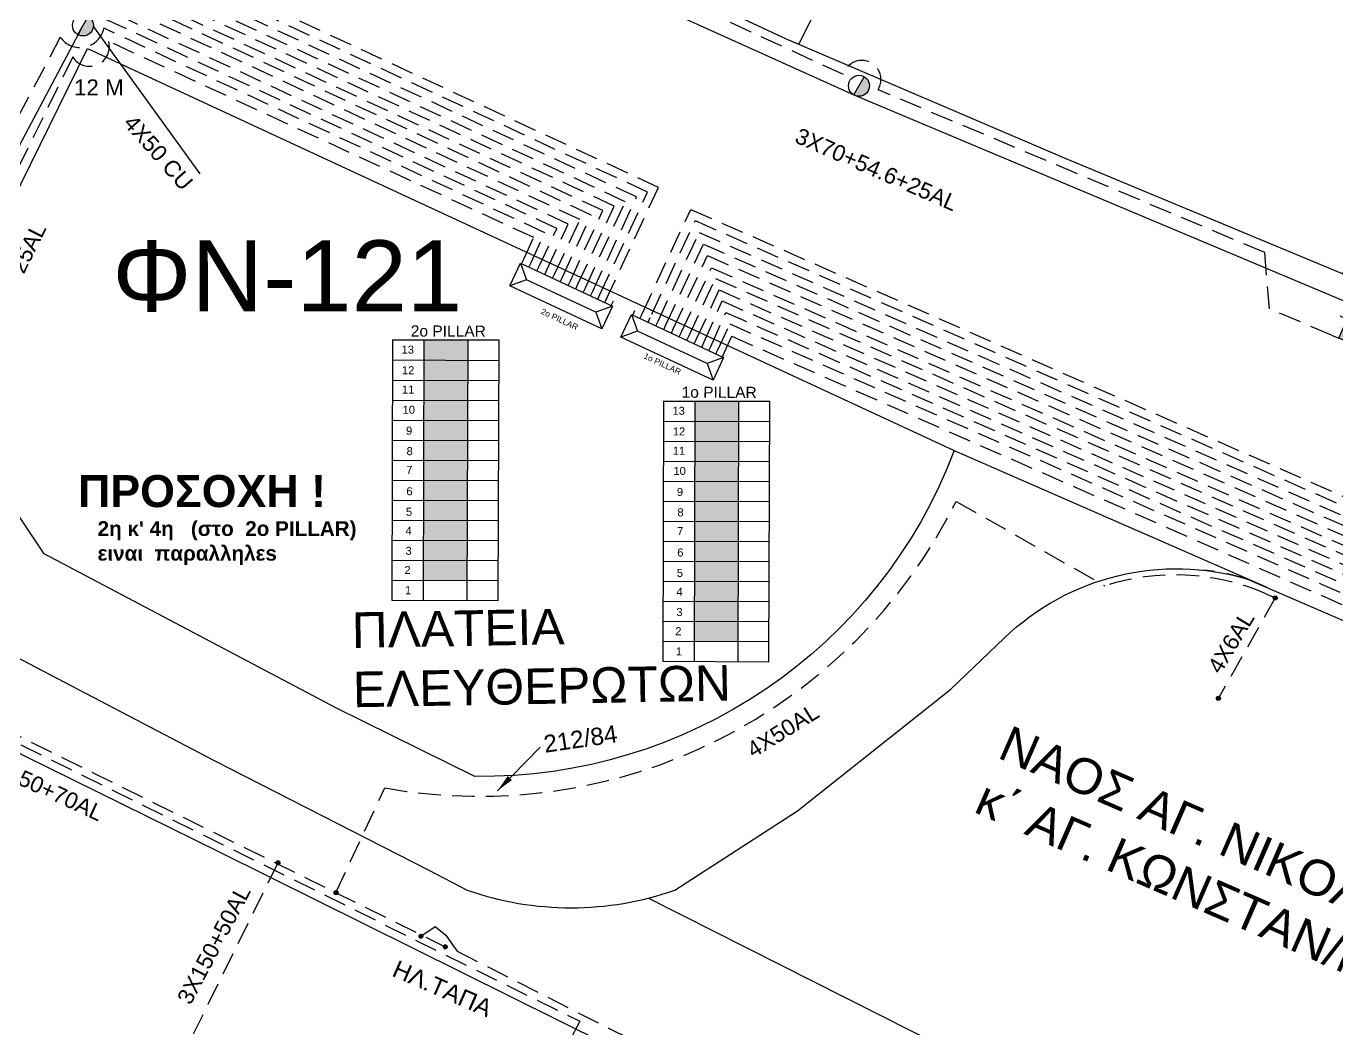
# Model space of a CAD drawing. Header units: millimetres. Extents: x 907 to 2022, y 699 to 1220.
# Drawn here: x 1501.6 to 1575.3, y 1031.4 to 1087.8 of the extents above; entities that cross this region are included whole.
import ezdxf
from ezdxf.enums import TextEntityAlignment as Align

# ---------------------------------------------------------------- set-up
doc = ezdxf.new("R2010")
doc.units = ezdxf.units.MM
doc.linetypes.add('DASHED', pattern=[19.05, 12.7, -6.35])
for name, color, linetype in [('Link Box 4 Διευθύνσεων', 7, 'Continuous'), ('Άγνωστα', 7, 'Continuous'), ('Ασφαλειοκιßώτια Χ.Τ 13 αναχωρήσεων', 7, 'Continuous'), ('Επιγραφές - Σχήματα', 7, 'Continuous'), ('Καλώδια ΧΤ   3x150+50AL', 7, 'DASHED'), ('Καλώδια ΧΤ   3x150AL+50XLPE', 7, 'DASHED'), ('Καλώδια ΧΤ   4x50CU', 7, 'DASHED'), ('Στύλος ΦΜ', 7, 'Continuous'), ('Στύλος ΦΜ @ 1', 7, 'Continuous'), ('Συνδέσεις', 7, 'Continuous'), ('Συνεστραμμένα ΧΤ   3x70+54.6+25 AL', 7, 'SYN_LINE'), ('Υποσταθμός πόλεως', 7, 'Continuous'), ('Υπόβαθρο ΔΕΗ', 7, 'Continuous'), ('Υπόγεια καλώδια Δικτύου ΧΤ και Παρ. ΧΤ - 3X150+70 AL', 7, 'DASHED'), ('Υπόγεια καλώδια Παροχών ΧΤ   4x50AL', 7, 'DASHED'), ('Υπόγεια καλώδια Παροχών ΧΤ   4x6', 7, 'DASHED')]:
    doc.layers.add(name, color=color, linetype=linetype)
doc.styles.add('arial', font='arial.ttf')
doc.styles.get("Standard").update_dxf_attribs({"font": 'arial.ttf'})
doc.linetypes.add('SYN_LINE', pattern='A,0.5,-0.0001,["/\\/\\/\\/",Standard,S=0.1,R=0,X=0,Y=-0.05],-0.25', length=0.7501)
doc.dimstyles.new('ISO-25', dxfattribs={"dimtxt": 2.5, "dimasz": 2.5, "dimexe": 1.25, "dimexo": 0.625, "dimtad": 1, "dimtxsty": 'Standard', "dimcen": 2.5, "dimadec": 0, "dimazin": 0, "dimtfac": 1, "dimtmove": 0, "dimatfit": 3, "dimfxl": 1, "dimarcsym": 0})

# ---------------------------------------------------------------- blocks, each defined once
blk = doc.blocks.new('ΥΠΑΡΧΩΝ ΤΣΙΜΕΝΤΕΝΙΟΣ ΣΤΥΛΟΣ')
at = {"layer": 'Στύλος ΦΜ'}
blk.add_hatch(color=256, dxfattribs=at).paths.add_polyline_path([(-1.29, -2.28, 0.574793), (2.62, 0, 0.268822), (1.3, 2.27)])
blk.add_line((-1.29, -2.28), (1.3, 2.27), dxfattribs=at)
blk.add_circle((0, 0), 2.62, dxfattribs=at)
at = {"layer": 'Στύλος ΦΜ', "flags": 4}
for tag, p in [('ΑΡΙΘΜΟΣ', (-4.68, 8.05)), ('ΤΥΠΟΣ', (-4.91, 3.03))]:
    blk.add_attdef(tag, p, '', height=4, dxfattribs=at)
blk = doc.blocks.new('_ΣΥΝΔΕΣΗ')
at = {"layer": 'Συνδέσεις', "linetype": 'SYN_LINE', "ltscale": 40}
blk.add_hatch(color=256, dxfattribs=at).paths.add_polyline_path([(0.5, -0.01, 1), (-0.5, -0.01, 1)])
at = {"layer": 'Συνδέσεις'}
blk.add_circle((0, -0.01), 0.5, dxfattribs=at)
blk = doc.blocks.new('ΑΣΦΑΛΕΙΟΚΙΒΩΤΙΟ ΥΣ 13 ΑΝΑΧΩΡΗΣΕΩΝ')
at = {"layer": 'Ασφαλειοκιßώτια Χ.Τ 13 αναχωρήσεων'}
for p, q in [((-6.08, 14.6), (-6.17, -14.65)), ((5.88, 14.56), (-6.08, 14.6)), ((5.78, -14.69), (5.88, 14.56)), ((-6.17, -14.65), (5.78, -14.69))]:
    blk.add_line(p, q, dxfattribs=at)
at = {"layer": 'Ασφαλειοκιßώτια Χ.Τ 13 αναχωρήσεων', "ltscale": 40}
for p, q in [((-6.08, 14.6), (5.88, 14.56)), ((-2.56, 14.59), (-2.65, -14.66)), ((2.36, 14.57), (2.26, -14.68)), ((-6.09, 12.35), (5.87, 12.31)), ((-6.09, 10.1), (5.86, 10.06)), ((-6.1, 7.85), (5.85, 7.81)), ((-6.11, 5.6), (5.85, 5.56)), ((-6.11, 3.35), (5.84, 3.31)), ((-6.12, 1.1), (5.83, 1.06)), ((-6.13, -1.15), (5.83, -1.19)), ((-6.14, -3.4), (5.82, -3.44)), ((-6.14, -5.65), (5.81, -5.69)), ((-6.15, -7.9), (5.8, -7.94)), ((-6.16, -10.15), (5.8, -10.19)), ((-6.17, -12.4), (5.79, -12.44))]:
    blk.add_line(p, q, dxfattribs=at)
at = {"layer": 'Ασφαλειοκιßώτια Χ.Τ 13 αναχωρήσεων'}
for s, p in [('13', (-5.08, 13.07)), ('12', (-5.04, 10.75)), ('11', (-5.04, 8.58)), ('10', (-4.97, 6.31)), ('9', (-4.58, 3.95)), ('8', (-4.52, 1.65)), ('7', (-4.55, -0.45)), ('6', (-4.54, -2.86)), ('5', (-4.59, -5.16)), ('4', (-4.63, -7.28)), ('3', (-4.64, -9.55)), ('2', (-4.76, -11.71)), ('1', (-4.69, -13.98))]:
    blk.add_text(s, height=0.9, rotation=359.8162, dxfattribs=at).set_placement(p)
at = {"layer": 'Ασφαλειοκιßώτια Χ.Τ 13 αναχωρήσεων', "ltscale": 40}
for tag, height, p in [('ΟΝΟΜΑ', 1.25, (0.18, 15.6)), ('ΚΕΙΜΕΝΟ 13', 0.5, (4.44, 13.42)), ('ΚΕΙΜΕΝΟ 12', 0.5, (4.42, 11.17)), ('ΚΕΙΜΕΝΟ 11', 0.5, (4.38, 8.91)), ('ΚΕΙΜΕΝΟ 10', 0.5, (4.44, 6.72)), ('ΚΕΙΜΕΝΟ 9', 0.5, (4.22, 4.44)), ('ΚΕΙΜΕΝΟ 8', 0.5, (4.27, 2.25)), ('ΚΕΙΜΕΝΟ 7', 0.5, (4.25, -0.08)), ('ΚΕΙΜΕΝΟ 6', 0.5, (4.25, -2.29)), ('ΚΕΙΜΕΝΟ 5', 0.5, (4.21, -4.64)), ('ΚΕΙΜΕΝΟ 4', 0.5, (4.17, -6.81)), ('ΚΕΙΜΕΝΟ 3', 0.5, (4.16, -9.09)), ('ΚΕΙΜΕΝΟ 2', 0.5, (4.08, -11.32)), ('ΚΕΙΜΕΝΟ 1', 0.5, (4.15, -13.56)), ('ΣΧ', 0.5, (0.09, -15.14))]:
    blk.add_attdef(tag, text='', height=height, rotation=359.8162, dxfattribs=at).set_placement(p, align=Align.MIDDLE_CENTER)
blk = doc.blocks.new('LINK BOX 4 ΑΝΑΧΩΡΗΣΕΩΝ')
at = {"layer": 'Link Box 4 Διευθύνσεων', "ltscale": 40}
blk.add_hatch(color=256, dxfattribs=at).paths.add_polyline_path([(-3.54, 0), (-3.54, -4.67), (3.54, -4.67), (3.54, 0)])
for p, q in [((-3.54, 0), (-5.33, 0)), ((5.33, 0), (3.54, 0)), ((-3.54, -4.67), (-5.33, -4.67)), ((5.33, -4.67), (3.54, -4.67))]:
    blk.add_line(p, q, dxfattribs=at)
blk.add_lwpolyline([(-3.54, -4.67), (-3.54, 0), (3.54, 0), (3.54, -4.67)], close=True, dxfattribs=at)
blk = doc.blocks.new('ΥΠΟΣΤΑΘΜΟΣ ΠΟΛΕΩΣ 13 ΑΝΑΧΩΡΗΣΕΩΝ')
at = {"layer": 'Υποσταθμός πόλεως', "ltscale": 40}
for p, q in [((-11.12, -2.82), (-11.12, -4)), ((-9.53, -2.82), (-9.53, -4)), ((-7.77, -2.82), (-7.77, -4)), ((-5.99, -2.82), (-5.99, -4)), ((-4.14, -2.82), (-4.14, -4)), ((-2.3, -2.82), (-2.3, -4)), ((-0.43, -2.82), (-0.43, -4)), ((1.54, -2.82), (1.54, -4)), ((3.43, -2.82), (3.43, -4)), ((5.39, -2.82), (5.39, -4)), ((7.32, -2.82), (7.32, -4)), ((9.32, -2.82), (9.32, -4)), ((11.11, -2.82), (11.11, -4))]:
    blk.add_line(p, q, dxfattribs=at)
blk.add_lwpolyline([(-11.43, 2.82), (11.43, 2.82), (11.43, -2.82), (-11.43, -2.82)], close=True, dxfattribs=at)
for points in [[(-8.62, 0), (-11.43, 2.82)], [(-11.43, -2.82), (-8.62, 0)], [(-8.62, 0), (8.62, 0)], [(8.62, 0), (11.43, 2.82)], [(11.43, -2.82), (8.62, 0)]]:
    blk.add_lwpolyline(points, dxfattribs=at)
at = {"layer": 'Υποσταθμός πόλεως', "linetype": 'SYN_LINE', "ltscale": 40, "flags": 1}
for tag, p in [('ΜΕΤΑΣΧΗΜΑΤΙΣΜΟΣ', (12.22, 1.68)), ('ΙΣΧΥΣ', (12.2, -1.11)), ('ΑΡΙΘΜΟΣ', (12.32, -3.83))]:
    blk.add_attdef(tag, p, '', height=1.8, dxfattribs=at)

msp = doc.modelspace()

# ---------------------------------------------------------------- hatches: boundary and pattern name
at = {"layer": 'Καλώδια ΧΤ   3x150AL+50XLPE', "linetype": 'DASHED', "ltscale": 0.2}
h = msp.add_hatch(color=2, dxfattribs=at)
h.dxf.hatch_style = 1
h.paths.add_polyline_path([(1526.414, 1070.105), (1523.957, 1070.113), (1523.954, 1068.988), (1526.411, 1068.98)])
h = msp.add_hatch(color=5, dxfattribs=at)
h.dxf.hatch_style = 1
h.paths.add_polyline_path([(1526.411, 1068.98), (1523.954, 1068.988), (1523.95, 1067.863), (1526.407, 1067.855)])
h = msp.add_hatch(color=133, dxfattribs=at)
h.dxf.hatch_style = 1
h.paths.add_polyline_path([(1526.407, 1067.855), (1523.95, 1067.863), (1523.947, 1066.738), (1526.403, 1066.73)])
h = msp.add_hatch(color=1, dxfattribs=at)
h.dxf.hatch_style = 1
h.paths.add_polyline_path([(1526.403, 1066.73), (1523.947, 1066.738), (1523.943, 1065.613), (1526.4, 1065.605)])
h = msp.add_hatch(color=2, dxfattribs=at)
h.dxf.hatch_style = 1
h.paths.add_polyline_path([(1541.645, 1066.666), (1539.188, 1066.674), (1539.184, 1065.549), (1541.641, 1065.541)])
h = msp.add_hatch(color=6, dxfattribs=at)
h.dxf.hatch_style = 1
h.paths.add_polyline_path([(1526.4, 1065.605), (1523.943, 1065.613), (1523.939, 1064.488), (1526.396, 1064.48)])
h = msp.add_hatch(color=151, dxfattribs=at)
h.dxf.hatch_style = 1
h.paths.add_polyline_path([(1541.641, 1065.541), (1539.184, 1065.549), (1539.181, 1064.424), (1541.638, 1064.416)])
h = msp.add_hatch(color=85, dxfattribs=at)
h.dxf.hatch_style = 1
h.paths.add_polyline_path([(1526.396, 1064.48), (1523.939, 1064.488), (1523.936, 1063.363), (1526.393, 1063.355)])
h = msp.add_hatch(color=85, dxfattribs=at)
h.dxf.hatch_style = 1
h.paths.add_polyline_path([(1541.638, 1064.416), (1539.181, 1064.424), (1539.177, 1063.299), (1541.634, 1063.291)])
h = msp.add_hatch(color=30, dxfattribs=at)
h.dxf.hatch_style = 1
h.paths.add_polyline_path([(1526.393, 1063.355), (1523.936, 1063.363), (1523.932, 1062.238), (1526.389, 1062.23)])
h = msp.add_hatch(color=6, dxfattribs=at)
h.dxf.hatch_style = 1
h.paths.add_polyline_path([(1541.634, 1063.291), (1539.177, 1063.299), (1539.174, 1062.174), (1541.63, 1062.166)])
h = msp.add_hatch(color=62, dxfattribs=at)
h.dxf.hatch_style = 1
h.paths.add_polyline_path([(1526.389, 1062.23), (1523.932, 1062.238), (1523.928, 1061.113), (1526.385, 1061.105)])
h = msp.add_hatch(color=27, dxfattribs=at)
h.dxf.hatch_style = 1
h.paths.add_polyline_path([(1541.63, 1062.166), (1539.174, 1062.174), (1539.17, 1061.049), (1541.627, 1061.041)])
h = msp.add_hatch(color=151, dxfattribs=at)
h.dxf.hatch_style = 1
h.paths.add_polyline_path([(1526.385, 1061.105), (1523.928, 1061.113), (1523.925, 1059.988), (1526.382, 1059.98)])
at = {"layer": 'Καλώδια ΧΤ   3x150AL+50XLPE', "linetype": 'DASHED', "ltscale": 0.2, "true_color": 0xd2798f}
h = msp.add_hatch(color=233, dxfattribs=at)
h.dxf.hatch_style = 1
h.paths.add_polyline_path([(1541.627, 1061.041), (1539.17, 1061.049), (1539.166, 1059.924), (1541.623, 1059.916)])
at = {"layer": 'Καλώδια ΧΤ   3x150AL+50XLPE', "linetype": 'DASHED', "ltscale": 0.2}
h = msp.add_hatch(color=173, dxfattribs=at)
h.dxf.hatch_style = 1
h.paths.add_polyline_path([(1526.382, 1059.98), (1523.925, 1059.988), (1523.921, 1058.863), (1526.378, 1058.855)])
h = msp.add_hatch(color=133, dxfattribs=at)
h.dxf.hatch_style = 1
h.paths.add_polyline_path([(1541.623, 1059.916), (1539.166, 1059.924), (1539.163, 1058.799), (1541.62, 1058.791)])
h = msp.add_hatch(color=27, dxfattribs=at)
h.dxf.hatch_style = 1
h.paths.add_polyline_path([(1526.378, 1058.855), (1523.921, 1058.863), (1523.918, 1057.738), (1526.374, 1057.73)])
h = msp.add_hatch(color=1, dxfattribs=at)
h.dxf.hatch_style = 1
h.paths.add_polyline_path([(1541.62, 1058.791), (1539.163, 1058.799), (1539.159, 1057.674), (1541.616, 1057.666)])
at = {"layer": 'Καλώδια ΧΤ   3x150AL+50XLPE', "linetype": 'DASHED', "ltscale": 0.2, "true_color": 0xd2798f}
h = msp.add_hatch(color=233, dxfattribs=at)
h.dxf.hatch_style = 1
h.paths.add_polyline_path([(1526.374, 1057.73), (1523.918, 1057.738), (1523.914, 1056.613), (1526.371, 1056.605)])
at = {"layer": 'Καλώδια ΧΤ   3x150AL+50XLPE', "linetype": 'DASHED', "ltscale": 0.2}
h = msp.add_hatch(color=173, dxfattribs=at)
h.dxf.hatch_style = 1
h.paths.add_polyline_path([(1541.616, 1057.666), (1539.159, 1057.674), (1539.155, 1056.549), (1541.612, 1056.541)])
h = msp.add_hatch(color=30, dxfattribs=at)
h.dxf.hatch_style = 1
h.paths.add_polyline_path([(1541.612, 1056.541), (1539.155, 1056.549), (1539.152, 1055.424), (1541.609, 1055.416)])
h = msp.add_hatch(color=62, dxfattribs=at)
h.dxf.hatch_style = 1
h.paths.add_polyline_path([(1541.609, 1055.416), (1539.152, 1055.424), (1539.148, 1054.299), (1541.605, 1054.291)])
h = msp.add_hatch(color=5, dxfattribs=at)
h.dxf.hatch_style = 1
h.paths.add_polyline_path([(1541.605, 1054.291), (1539.148, 1054.299), (1539.145, 1053.174), (1541.601, 1053.166)])

# ---------------------------------------------------------------- linework, layer by layer
at = {"layer": 'Καλώδια ΧΤ   3x150+50AL', "color": 6, "ltscale": 0.1}
msp.add_lwpolyline([(1515.745, 1040.73), (1510.979, 1031.093)], dxfattribs=at)
at = {"layer": 'Καλώδια ΧΤ   3x150AL+50XLPE', "color": 133, "linetype": 'DASHED', "ltscale": 0.1}
msp.add_lwpolyline([(1532.19, 1073.452), (1534.016, 1077.39), (1504.213, 1091.208), (1508.278, 1097.806, -0.544141), (1509.534, 1105.253), (1512.017, 1111.105, -0.11424), (1514.574, 1112.129), (1522.358, 1129.923, -0.463695), (1527.372, 1127.447), (1559.686, 1110.8), (1567.365, 1116.251), (1599.947, 1128.03), (1600.302, 1131.35), (1605.462, 1129.298), (1608.924, 1137.346, -0.636277), (1613.332, 1140.891), (1618.423, 1151.559, -0.538057), (1619.887, 1152.129), (1620.838, 1152.288), (1621.587, 1151.777)], format="xyb", dxfattribs=at)
at = {"layer": 'Καλώδια ΧΤ   3x150AL+50XLPE', "color": 27, "linetype": 'DASHED', "ltscale": 0.1}
for points in [[(1532.614, 1073.255), (1534.651, 1077.647), (1504.936, 1091.428), (1508.932, 1097.914, -0.594288), (1509.913, 1104.867), (1512.42, 1110.774, -0.120094), (1514.919, 1111.67), (1522.746, 1129.561, -0.460718), (1526.931, 1127.112), (1559.727, 1110.216), (1567.599, 1115.804), (1600.411, 1127.666), (1600.727, 1130.643), (1605.729, 1128.654), (1609.453, 1137.31, -0.729971), (1613.544, 1140.175), (1618.905, 1151.407, -0.573432), (1619.598, 1151.721), (1620.929, 1150.813)], [(1538.861, 1070.372), (1540.351, 1073.576), (1605.901, 1044.751), (1607.263, 1045.409), (1614.062, 1042.461), (1613.767, 1042.044), (1619.372, 1039.614), (1617.467, 1035.736), (1626.716, 1031.079), (1630.651, 1038.293), (1631.254, 1039.157), (1631.664, 1038.871), (1637.174, 1046.781), (1650.771, 1039.242, 0.465917), (1653.939, 1037.448), (1672.26, 1026.679, 0.295784), (1673.81, 1026.354), (1675.092, 1025.593)]]:
    msp.add_lwpolyline(points, format="xyb", dxfattribs=at)
at = {"layer": 'Καλώδια ΧΤ   3x150AL+50XLPE', "color": 62, "linetype": 'DASHED', "ltscale": 0.1}
msp.add_lwpolyline([(1531.744, 1073.659), (1533.367, 1077.143), (1533.367, 1077.143), (1503.523, 1091.042), (1507.645, 1097.731, -0.504465), (1509.15, 1105.627), (1511.612, 1111.43, -0.109184), (1514.224, 1112.575), (1521.991, 1130.331, -0.45653), (1527.792, 1127.793), (1559.644, 1111.384), (1567.131, 1116.698), (1599.483, 1128.394), (1599.835, 1131.68), (1600.824, 1134.401, 0.808285), (1601.416, 1136.44), (1606.41, 1147.131, 1.163535), (1607.603, 1149.09)], format="xyb", dxfattribs=at)
at = {"layer": 'Καλώδια ΧΤ   3x150AL+50XLPE', "color": 233, "linetype": 'DASHED', "ltscale": 0.1, "true_color": 0xd2798f}
msp.add_lwpolyline([(1533.032, 1073.06), (1535.277, 1077.89), (1505.651, 1091.635), (1509.614, 1098.067, -0.660658), (1510.286, 1104.466), (1512.82, 1110.436, -0.126984), (1515.257, 1111.194), (1523.11, 1129.147, -0.464772), (1526.471, 1126.786), (1559.768, 1109.633), (1567.833, 1115.356), (1600.875, 1127.302), (1601.157, 1129.934), (1605.996, 1128.01), (1609.99, 1137.292, -0.327153), (1610.606, 1139.724, -0.464895), (1613.044, 1138.676)], format="xyb", dxfattribs=at)
at = {"layer": 'Καλώδια ΧΤ   3x150AL+50XLPE', "color": 85, "linetype": 'DASHED', "ltscale": 0.1}
for points in [[(1530.434, 1074.268), (1531.421, 1076.392), (1531.421, 1076.392), (1501.33, 1090.341), (1505.828, 1097.642, -0.421645), (1507.974, 1106.696), (1510.385, 1112.377, -0.097353), (1513.144, 1113.848), (1520.813, 1131.396, -0.453316), (1528.988, 1128.864), (1559.52, 1113.135), (1566.429, 1118.039), (1597.563, 1129.294), (1596.692, 1131.698), (1593.946, 1132.812), (1595.124, 1135.716)], [(1538.437, 1070.569), (1540.123, 1074.18), (1605.89, 1045.301), (1607.252, 1045.959), (1614.825, 1042.675), (1614.53, 1042.258), (1620.086, 1039.849), (1618.142, 1035.956), (1626.502, 1031.766), (1630.226, 1038.557), (1631.129, 1039.853), (1631.539, 1039.567), (1637.022, 1047.437), (1639.82, 1045.886, 0.280729), (1640.357, 1045.396)]]:
    msp.add_lwpolyline(points, format="xyb", dxfattribs=at)
at = {"layer": 'Καλώδια ΧΤ   3x150AL+50XLPE', "color": 30, "linetype": 'DASHED', "ltscale": 0.1}
msp.add_lwpolyline([(1530.872, 1074.064), (1532.065, 1076.637), (1502.051, 1090.558), (1506.423, 1097.654, -0.444852), (1508.369, 1106.347), (1510.796, 1112.066, -0.100847), (1513.508, 1113.433), (1521.204, 1131.027, -0.457076), (1528.599, 1128.502), (1559.561, 1112.552), (1566.663, 1117.592), (1598.204, 1128.994), (1597.086, 1132.078), (1595.524, 1132.711), (1596.052, 1134.013)], format="xyb", dxfattribs=at)
at = {"layer": 'Καλώδια ΧΤ   3x150AL+50XLPE', "color": 151, "linetype": 'DASHED', "ltscale": 0.1}
for points in [[(1531.315, 1073.858), (1532.727, 1076.889), (1532.727, 1076.889), (1502.802, 1090.825), (1507.027, 1097.682, -0.472028), (1508.761, 1105.992), (1511.205, 1111.75, -0.10476), (1513.868, 1113.009), (1521.605, 1130.697, -0.455038), (1528.201, 1128.145), (1559.603, 1111.968), (1566.897, 1117.145), (1599.019, 1128.758), (1599.019, 1128.758), (1599.338, 1131.734), (1599.338, 1131.734), (1598.689, 1131.992)], [(1537.991, 1070.776), (1539.892, 1074.864), (1605.88, 1045.852), (1607.241, 1046.509), (1615.589, 1042.89), (1615.294, 1042.472), (1615.294, 1042.472), (1617.642, 1041.454), (1623.19, 1049.143), (1623.592, 1048.979), (1637.107, 1061.861), (1636.878, 1062.028), (1641.707, 1066.586, 0.233159), (1640.969, 1068.99), (1670.7, 1098.358), (1671.272, 1098.222), (1671.762, 1098.725)]]:
    msp.add_lwpolyline(points, format="xyb", dxfattribs=at)
at = {"layer": 'Καλώδια ΧΤ   3x150AL+50XLPE', "color": 5, "linetype": 'DASHED', "ltscale": 0.1}
msp.add_lwpolyline([(1533.45, 1072.866), (1535.915, 1078.162), (1535.915, 1078.162), (1506.366, 1091.843), (1510.338, 1098.289, -0.754934), (1510.651, 1104.046), (1513.216, 1110.091, -0.135257), (1515.587, 1110.7), (1520.871, 1122.781)], format="xyb", dxfattribs=at)
at = {"layer": 'Καλώδια ΧΤ   3x150AL+50XLPE', "color": 173, "linetype": 'DASHED', "ltscale": 0.1}
msp.add_lwpolyline([(1533.854, 1072.678), (1536.527, 1078.43), (1508.138, 1091.593), (1512.228, 1097.63), (1510.608, 1098.728, -0.813142), (1511.006, 1103.602), (1513.67, 1109.81, -0.169686), (1516.579, 1110.058), (1521.934, 1122.299)], format="xyb", dxfattribs=at)
at = {"layer": 'Καλώδια ΧΤ   3x150AL+50XLPE', "color": 2, "linetype": 'DASHED', "ltscale": 0.1}
for points in [[(1534.192, 1072.357), (1537.139, 1078.697), (1508.882, 1091.799), (1512.923, 1097.764), (1510.821, 1099.188, -0.888956), (1511.345, 1103.12), (1513.547, 1108.31, -0.601959), (1515.634, 1107.682), (1515.211, 1106.685)], [(1574.994, 1070.392), (1571.492, 1071.866), (1571.231, 1075.033), (1549.487, 1084.186, 1.167459), (1547.54, 1085.036), (1514.287, 1100.365, 0.593485), (1512.503, 1101.218), (1512.409, 1101.257)], [(1537.563, 1070.975), (1539.671, 1075.51), (1605.871, 1046.403), (1607.229, 1047.059), (1617.302, 1042.691), (1622.839, 1050.367), (1623.371, 1050.15), (1635.468, 1061.687, 0.258907), (1635.867, 1061.763), (1636.829, 1062.694)]]:
    msp.add_lwpolyline(points, format="xyb", dxfattribs=at)
at = {"layer": 'Καλώδια ΧΤ   3x150AL+50XLPE', "color": 6, "linetype": 'DASHED', "ltscale": 0.1}
for points in [[(1529.98, 1074.479), (1530.753, 1076.147), (1530.753, 1076.147), (1505.96, 1087.642, -0.656319), (1503.509, 1087.14), (1489.895, 1061.483), (1491.595, 1060.581), (1491.311, 1060.046)], [(1539.28, 1070.177), (1540.561, 1072.932), (1605.912, 1044.201), (1607.302, 1044.848), (1613.307, 1042.243), (1613.015, 1041.825), (1618.72, 1039.351), (1616.803, 1035.511), (1626.914, 1030.438), (1631.077, 1038.029), (1631.378, 1038.461), (1631.378, 1038.461), (1632.199, 1037.889), (1637.766, 1045.881), (1650.334, 1038.913, 0.414951), (1653.879, 1036.903), (1671.67, 1026.446, 0.097678), (1671.681, 1025.682), (1677.522, 1022.224, 1.01683), (1678.275, 1023.714), (1677.757, 1024.02)]]:
    msp.add_lwpolyline(points, format="xyb", dxfattribs=at)
at = {"layer": 'Καλώδια ΧΤ   3x150AL+50XLPE', "color": 1, "linetype": 'DASHED', "ltscale": 0.1}
for points in [[(1529.574, 1074.668), (1530.132, 1075.877), (1530.132, 1075.877), (1506.228, 1086.902, -0.865628), (1504.209, 1086.032), (1491.717, 1060.662, 0.361367), (1490.691, 1059.637), (1488.987, 1056.291), (1486.633, 1057.491), (1486.868, 1058.008)], [(1489.912, 1057.732, -0.224203), (1489.332, 1053.273), (1532.723, 1031.823), (1529.009, 1024.605)]]:
    msp.add_lwpolyline(points, format="xyb", dxfattribs=at)
at = {"layer": 'Καλώδια ΧΤ   3x150AL+50XLPE', "color": 5, "linetype": 'DASHED', "ltscale": 0.1}
msp.add_lwpolyline([(1536.227, 1071.596), (1538.954, 1077.461), (1605.841, 1048.054), (1607.196, 1048.709), (1611.736, 1046.74), (1615.333, 1055.036), (1616.14, 1054.715)], dxfattribs=at)
at = {"layer": 'Καλώδια ΧΤ   3x150AL+50XLPE', "color": 30, "linetype": 'DASHED', "ltscale": 0.1}
msp.add_lwpolyline([(1536.766, 1071.568), (1539.212, 1076.83), (1605.853, 1047.505), (1607.207, 1048.159), (1613.394, 1045.476), (1617.012, 1053.819), (1617.012, 1053.819)], dxfattribs=at)
at = {"layer": 'Καλώδια ΧΤ   3x150AL+50XLPE', "color": 62, "linetype": 'DASHED', "ltscale": 0.1}
msp.add_lwpolyline([(1537.12, 1071.181), (1539.433, 1076.158), (1605.861, 1046.953), (1607.218, 1047.609), (1614.03, 1044.655), (1617.677, 1053.065), (1617.677, 1053.065)], dxfattribs=at)
at = {"layer": 'Καλώδια ΧΤ   3x150AL+50XLPE', "color": 173, "linetype": 'DASHED', "ltscale": 0.1}
msp.add_lwpolyline([(1539.698, 1069.983), (1540.721, 1072.311), (1605.92, 1043.65), (1607.286, 1044.31), (1612.547, 1042.028), (1612.255, 1041.61), (1618.038, 1039.104), (1616.133, 1035.289), (1627.113, 1029.759)], dxfattribs=at)
at = {"layer": 'Καλώδια ΧΤ   3x150AL+50XLPE', "color": 233, "linetype": 'DASHED', "ltscale": 0.1, "true_color": 0xd2798f}
msp.add_lwpolyline([(1540.101, 1069.795), (1540.926, 1071.671), (1605.929, 1043.099), (1607.297, 1043.76), (1611.787, 1041.813), (1611.505, 1041.39), (1617.373, 1038.821), (1615.461, 1035.068), (1626.434, 1029.562), (1617.685, 1013.542), (1619.804, 1012.26)], dxfattribs=at)
at = {"layer": 'Καλώδια ΧΤ   3x150AL+50XLPE', "linetype": 'DASHED', "ltscale": 0.1}
msp.add_lwpolyline([(1540.926, 1071.671), (1540.926, 1071.671)], dxfattribs=at)
at = {"layer": 'Καλώδια ΧΤ   3x150AL+50XLPE', "color": 133, "linetype": 'DASHED', "ltscale": 0.1}
msp.add_lwpolyline([(1540.502, 1069.609), (1541.159, 1071.022), (1607.416, 1041.891), (1607.416, 1041.891), (1607.416, 1041.891)], dxfattribs=at)
at = {"layer": 'Καλώδια ΧΤ   3x150AL+50XLPE', "color": 1, "linetype": 'DASHED', "ltscale": 0.1}
msp.add_lwpolyline([(1540.862, 1069.441), (1541.273, 1070.326), (1541.273, 1070.326), (1615.652, 1037.646), (1614.774, 1035.922)], dxfattribs=at)
at = {"layer": 'Καλώδια ΧΤ   3x150AL+50XLPE', "linetype": 'DASHED', "ltscale": 0.1}
msp.add_arc((1566.279, 1043.252), 14.01, 73.45247, 83.63107, dxfattribs=at)
at = {"layer": 'Καλώδια ΧΤ   4x50CU', "linetype": 'SYN_LINE', "ltscale": 10}
msp.add_line((1505.366, 1087.714), (1511.361, 1079.467), dxfattribs=at)
at = {"layer": 'Συνεστραμμένα ΧΤ   3x70+54.6+25 AL', "color": 2, "ltscale": 10}
msp.add_lwpolyline([(1512.892, 1099.815), (1512.892, 1099.815), (1548.136, 1083.894), (1548.136, 1083.894), (1548.136, 1083.894), (1584.951, 1068.422)], dxfattribs=at)
at = {"layer": 'Συνεστραμμένα ΧΤ   3x70+54.6+25 AL', "color": 133, "ltscale": 10}
msp.add_lwpolyline([(1504.697, 1087.648), (1504.697, 1087.648), (1487.298, 1054.858), (1487.298, 1054.858)], dxfattribs=at)
at = {"layer": 'Υπόβαθρο ΔΕΗ', "ltscale": 0.1}
for points in [[(1521.173, 1115.664), (1514.538, 1100.91), (1544.326, 1087.043), (1544.326, 1087.043), (1559.827, 1080.421), (1581.845, 1071.244), (1616.514, 1056.37), (1623.268, 1053.525), (1637.823, 1067.316), (1638.989, 1068.415), (1611.981, 1082.801), (1592.914, 1093.061), (1592.914, 1093.061)], [(1545.033, 1086.741), (1554.722, 1106.047), (1583.764, 1091.85), (1575.601, 1073.846)], [(1553.777, 1063.905), (1571.349, 1056.216)], [(1490.535, 1052.134), (1512.442, 1041.343), (1572.42, 1011.569)]]:
    msp.add_lwpolyline(points, dxfattribs=at)
for points in [[(1553.777, 1063.905, -0.314988), (1526.81, 1045.584), (1519.032, 1049.422), (1502.601, 1058.094), (1495.941, 1068.045), (1505.034, 1086.512), (1553.777, 1063.905), (1553.777, 1063.905)], [(1498.491, 1053.62), (1512.154, 1046.481), (1524.222, 1040.307), (1526.388, 1039.199, 0.170687), (1538.072, 1039.199), (1544.957, 1043.656), (1553.591, 1050.493), (1556.578, 1053.36, -0.269678), (1570.269, 1056.682), (1612.418, 1038.485), (1599.956, 1013.832), (1597.215, 1008.404), (1578.681, 1017.302), (1555.125, 1029.372), (1536.603, 1038.719)]]:
    msp.add_lwpolyline(points, format="xyb", dxfattribs=at)
at = {"layer": 'Υπόγεια καλώδια Δικτύου ΧΤ και Παρ. ΧΤ - 3X150+70 AL', "color": 6, "linetype": 'DASHED', "ltscale": 0.1}
msp.add_lwpolyline([(1489.031, 1059.953), (1489.491, 1060.818), (1491.375, 1059.819, -0.521345), (1491.459, 1059.251), (1490.475, 1057.258, -0.175199), (1489.916, 1053.428), (1525.15, 1036.008)], format="xyb", dxfattribs=at)
at = {"layer": 'Υπόγεια καλώδια Δικτύου ΧΤ και Παρ. ΧΤ - 3X150+70 AL', "color": 6, "ltscale": 0.1}
msp.add_lwpolyline([(1523.783, 1036.602), (1524.589, 1037.149), (1525.189, 1036.655), (1525.623, 1036.041), (1525.825, 1035.756), (1534.334, 1031.433), (1558.275, 1019.49), (1562.406, 1017.397)], dxfattribs=at)
at = {"layer": 'Υπόγεια καλώδια Παροχών ΧΤ   4x50AL', "color": 6, "ltscale": 0.1}
msp.add_lwpolyline([(1519.01, 1039.053), (1521.754, 1044.938, 0.332565), (1553.885, 1061.044), (1562.241, 1056.305, -0.177443), (1571.215, 1055.896), (1571.823, 1055.622)], format="xyb", dxfattribs=at)
at = {"layer": 'Υπόγεια καλώδια Παροχών ΧΤ   4x6', "color": 6, "ltscale": 0.1}
msp.add_lwpolyline([(1571.823, 1055.622), (1568.625, 1049.98)], dxfattribs=at)

# ---------------------------------------------------------------- block references
at = {"layer": 'Link Box 4 Διευθύνσεων', "xscale": 0.2499999999999998, "yscale": 0.2499999999999998, "zscale": 0.2499999999999998, "rotation": 157.1762402027284}
msp.add_blockref('LINK BOX 4 ΑΝΑΧΩΡΗΣΕΩΝ', (1576.222, 1069.875), dxfattribs=at)
at = {"layer": 'Ασφαλειοκιßώτια Χ.Τ 13 αναχωρήσεων', "xscale": 0.5, "yscale": 0.5, "zscale": 0.5}
for p, values in [((1525.236, 1062.82), {'ΟΝΟΜΑ': '2o PILLAR'}), ((1540.467, 1059.381), {'ΟΝΟΜΑ': '1o PILLAR'})]:
    msp.add_blockref('ΑΣΦΑΛΕΙΟΚΙΒΩΤΙΟ ΥΣ 13 ΑΝΑΧΩΡΗΣΕΩΝ', p, dxfattribs=at).add_auto_attribs(values)
at = {"layer": 'Στύλος ΦΜ @ 1', "ltscale": 40}
ref = msp.add_blockref('ΥΠΑΡΧΩΝ ΤΣΙΜΕΝΤΕΝΙΟΣ ΣΤΥΛΟΣ', (1504.783, 1087.802), dxfattribs=dict(at, xscale=0.2249999999999091, yscale=0.2249999999999091, zscale=0.2249999999999091))
ref.add_attrib('ΤΥΠΟΣ', '12 M', (1504.279, 1083.866), dxfattribs={"layer": 'Στύλος ΦΜ', "height": 0.9, "flags": 4})
at = {"layer": 'Στύλος ΦΜ @ 1', "ltscale": 40, "xscale": 0.2249999999999091, "yscale": 0.2249999999999091, "zscale": 0.2249999999999091}
msp.add_blockref('ΥΠΑΡΧΩΝ ΤΣΙΜΕΝΤΕΝΙΟΣ ΣΤΥΛΟΣ', (1548.418, 1084.41), dxfattribs=at)
at = {"layer": 'Συνδέσεις', "xscale": 0.2249999999999091, "yscale": 0.2249999999999091, "zscale": 0.2249999999999091}
for p in [(1571.823, 1055.622), (1568.625, 1049.98), (1515.745, 1040.73), (1519.011, 1039.056), (1523.784, 1036.605), (1525.15, 1036.008)]:
    msp.add_blockref('_ΣΥΝΔΕΣΗ', p, dxfattribs=at)
at = {"layer": 'Υποσταθμός πόλεως', "xscale": 0.25, "yscale": 0.25, "zscale": 0.25, "rotation": 155.0685925889782}
for p in [(1531.671, 1072.589), (1537.919, 1069.706)]:
    msp.add_blockref('ΥΠΟΣΤΑΘΜΟΣ ΠΟΛΕΩΣ 13 ΑΝΑΧΩΡΗΣΕΩΝ', p, dxfattribs=at)

# ---------------------------------------------------------------- texts
at = {"color": 1, "ltscale": 30, "attachment_point": 1}
for s, insert, char_height, width in [('{\\fArial|b1|i0|c161|p34;ΠΡΟΣΟΧΗ !}', (1504.503, 1062.525), 1.8, 35.11948), ("{\\fArial|b1|i0|c161|p34;2η κ' 4η   (στο  2o PILLAR)\\Pειναι  παραλληλεs}", (1505.604, 1059.934), 0.83154, 25.3559)]:
    msp.add_mtext(s, dxfattribs=dict(at, insert=insert, char_height=char_height, width=width))
at = {"layer": 'Άγνωστα', "ltscale": 40, "char_height": 0.3316, "width": 5.50861, "attachment_point": 1, "rotation": 334.84031, "style": 'arial'}
for s, insert in [('2o PILLAR', (1530.644, 1071.912)), ('1o PILLAR', (1536.422, 1069.404))]:
    msp.add_mtext(s, dxfattribs=dict(at, insert=insert))
at = {"layer": 'Επιγραφές - Σχήματα', "insert": (1506.428, 1075.721), "char_height": 4, "attachment_point": 1}
msp.add_mtext_dynamic_manual_height_columns('ΦΝ-121', width=10.09091, gutter_width=12.5, heights=[0], dxfattribs=at)
at = {"layer": 'Επιγραφές - Σχήματα', "linetype": 'Continuous', "char_height": 2, "attachment_point": 1}
for s, insert, width, rotation in [('ΠΛΑΤΕΙΑ ΕΛΕΥΘΕΡΩΤΩΝ', (1519.88, 1054.805), 23.56556, 1.02002), ('ΝΑOΣ ΑΓ. ΝΙΚΟΛΑΟΥ\\Pκ΄ ΑΓ. ΚΩΝΣΤΑΝ/ΝΟΥ', (1556.933, 1048.499), 28.66591, 336.46528)]:
    msp.add_mtext(s, dxfattribs=dict(at, insert=insert, width=width, rotation=rotation))
at = {"layer": 'Επιγραφές - Σχήματα', "char_height": 0.9, "attachment_point": 1}
for s, insert, rotation in [('{\\H1.0833x;212/84}', (1530.623, 1047.877), 8.40282), ('{\\H1.0833x;ΗΛ.ΤΑΠΑ}', (1522.491, 1035.289), 336.37057)]:
    msp.add_mtext_dynamic_manual_height_columns(s, width=10.09091, gutter_width=12.5, heights=[0], dxfattribs=dict(at, insert=insert, rotation=rotation))
at = {"layer": 'Καλώδια ΧΤ   3x150+50AL', "color": 7, "insert": (1510.033, 1033.11), "char_height": 0.9, "width": 84.18588, "attachment_point": 1, "rotation": 62.08905}
msp.add_mtext('3X150+50AL', dxfattribs=at)
at = {"layer": 'Συνεστραμμένα ΧΤ   3x70+54.6+25 AL', "color": 7, "char_height": 0.9, "attachment_point": 1}
for s, insert, width, rotation in [('4X50 CU', (1507.678, 1082.871), 11.74416, 311.28558), ('3X70+54.6+25AL', (1545.1, 1082.081), 84.18588, 336.40614), ('3X70+54.6+25AL', (1497.585, 1068.054), 84.18588, 63.48538)]:
    msp.add_mtext(s, dxfattribs=dict(at, insert=insert, width=width, rotation=rotation))
at = {"layer": 'Υπόγεια καλώδια Δικτύου ΧΤ και Παρ. ΧΤ - 3X150+70 AL', "color": 7, "insert": (1499.398, 1046.92), "char_height": 0.9, "width": 84.18588, "attachment_point": 1, "rotation": 335.25769}
msp.add_mtext('3X150+70AL', dxfattribs=at)
at = {"layer": 'Υπόγεια καλώδια Παροχών ΧΤ   4x50AL', "color": 7, "insert": (1542.004, 1047.355), "char_height": 0.9, "width": 84.18588, "attachment_point": 1, "rotation": 32.07747}
msp.add_mtext('4X50AL', dxfattribs=at)
at = {"layer": 'Υπόγεια καλώδια Παροχών ΧΤ   4x6', "color": 7, "insert": (1567.968, 1051.756), "char_height": 0.9, "width": 84.18588, "attachment_point": 1, "rotation": 58.68105}
msp.add_mtext('4X6AL', dxfattribs=at)

# ---------------------------------------------------------------- leaders
at = {"layer": 'Επιγραφές - Σχήματα', "ltscale": 40}
msp.add_leader([(1528.087, 1044.777), (1530.482, 1047.234)], dimstyle='ISO-25', override={"dimasz": 1, "dimtad": 0}, dxfattribs=at)

doc.saveas('drawing.dxf')
